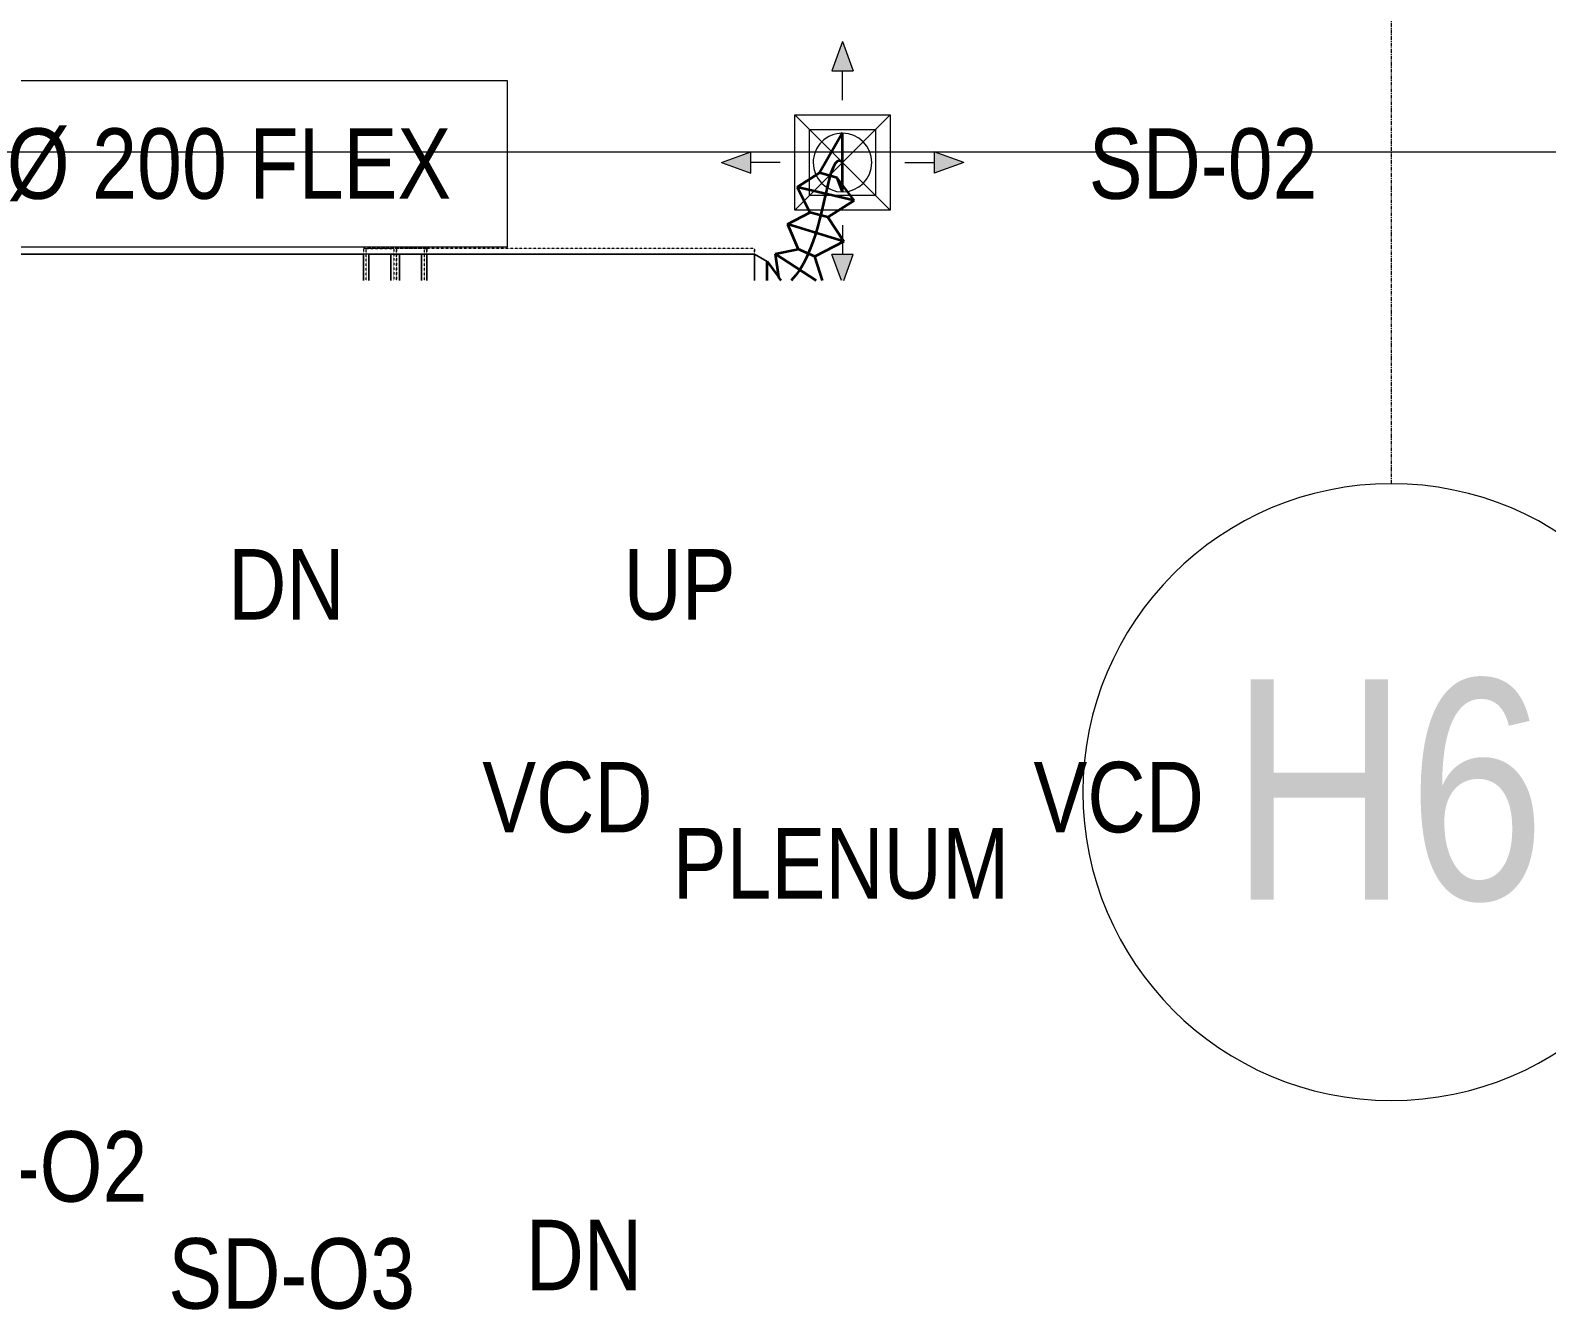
# Model space of a CAD drawing. Header units: inches. Extents: x -83664 to 20107, y -47222 to 19398.
# Drawn here: x -32606 to -27444, y -46916 to -42560 of the extents above; entities that cross this region are included whole.
import ezdxf

# ---------------------------------------------------------------- set-up
doc = ezdxf.new("R2010")
doc.units = ezdxf.units.IN
doc.header["$MEASUREMENT"] = 0
for name, pattern in [('AE7-LP-CENTER', [5.45, 3, -0.6, 1.25, -0.6]), ('Center', [29.999999, 12, -6, 6, -6]), ('Grid Line', [22.225, 12.7, -3.175, 3.175, -3.175]), ('Hidden 0_50', [1.0584, 0.5292, -0.5292])]:
    doc.linetypes.add(name, pattern=pattern)
for name, color, linetype, lineweight, true_color in [('A-ANNO-MATC', 1, 'AE7-LP-CENTER', 9, 0xff0000), ('M-HVAC-DUCT', 7, 'Continuous', 9, 0xffe97f), ('M-HVAC-DUCT-PATT', 7, 'Continuous', 35, 0x007f00)]:
    doc.layers.add(name, color=color, linetype=linetype, lineweight=lineweight, true_color=true_color)
for name, color, linetype, lineweight in [('A-DETL-GENF', 7, 'Continuous', 9), ('G-ANNO-TEXT', 7, 'Continuous', 9), ('M-HVAC-CDFF', 7, 'Continuous', 9), ('M-HVAC-DUCT-CNTR', 7, 'Center', 9), ('S-GRID', 7, 'Continuous', 9), ('S-GRID-IDEN', 7, 'Continuous', 9)]:
    doc.layers.add(name, color=color, linetype=linetype, lineweight=lineweight)
doc.styles.add('Arial Narrow_21', font='ARIALN.TTF', dxfattribs={"height": 240})
doc.styles.add('Arial_10', font='arial.ttf', dxfattribs={"width": 0.8, "height": 750})

# ---------------------------------------------------------------- blocks, each defined once
blk = doc.blocks.new('GCE-AT-Supply Air Rectangular Diffuser - 225x225-V48-FIRST FLOOR AC CONDITIONING LAYOUT - PART A')
at = {"layer": 'A-DETL-GENF', "true_color": 0xff7f00}
for points in [[(36.4, 312.5), (0, 412.5), (-36.4, 312.5)], [(-312.5, -36.4), (-312.5, 36.4), (-412.5, 0)], [(312.5, -36.4), (412.5, 0), (312.5, 36.4)], [(3.9, -401.8), (36.4, -312.5), (-36.4, -312.5), (-3.9, -401.8)]]:
    blk.add_hatch(color=30, dxfattribs=at).paths.add_polyline_path(points)
at = {"layer": 'A-DETL-GENF', "color": 30, "true_color": 0xff7f00}
for p, q in [((0, 412.5), (-36.4, 312.5)), ((0, 412.5), (36.4, 312.5)), ((-36.4, 312.5), (36.4, 312.5)), ((0, 212.5), (0, 312.5)), ((-162.5, -162.5), (162.5, 162.5)), ((-162.5, 162.5), (162.5, -162.5)), ((-162.5, -162.5), (-162.5, 162.5)), ((-162.5, 162.5), (162.5, 162.5)), ((162.5, 162.5), (162.5, -162.5)), ((-412.5, 0), (-312.5, 36.4)), ((-312.5, -36.4), (-312.5, 36.4)), ((212.5, 0), (312.5, 0)), ((312.5, 36.4), (312.5, -36.4)), ((412.5, 0), (312.5, 36.4)), ((-412.5, 0), (-312.5, -36.4)), ((-212.5, 0), (-312.5, 0)), ((412.5, 0), (312.5, -36.4)), ((162.5, -162.5), (-162.5, -162.5)), ((0, -212.5), (0, -312.5)), ((36.4, -312.5), (-36.4, -312.5)), ((-3.9, -401.8), (-36.4, -312.5)), ((3.9, -401.8), (36.4, -312.5))]:
    blk.add_line(p, q, dxfattribs=at)
blk = doc.blocks.new('M_Rectangular to Round Transition - Angle - 45 Degree-7598641-FIRST FLOOR AC CONDITIONING LAYOUT - PART A')
at = {"layer": 'M-HVAC-DUCT', "color": 30, "true_color": 0xff7f00}
for p, q in [((98623.4, 55249.6), (98623.4, 55474.6)), ((98623.4, 55474.6), (98848.4, 55474.6)), ((98848.4, 55474.6), (98848.4, 55249.6)), ((98848.4, 55249.6), (98623.4, 55249.6))]:
    blk.add_line(p, q, dxfattribs=at)
for start, end in [(90, 180), (0, 90), (180, 270), (270, 0)]:
    blk.add_arc((98735.9, 55362.1), 100, start, end, dxfattribs=at)
blk = doc.blocks.new('M_Rec Elbow - Radius - 0_75W-9427984-FIRST FLOOR AC CONDITIONING LAYOUT - PART A')
at = {"layer": 'M-HVAC-DUCT', "color": 30, "true_color": 0xff7f00}
for p, q in [((119985, 54960.2), (119985, 55049.9)), ((119985, 55049.9), (119985, 54960.2)), ((120003.7, 55049.9), (119985, 55049.9)), ((120078.7, 55049.9), (119985, 55049.9)), ((120078.7, 55049.9), (120003.7, 55049.9)), ((120003.7, 55049.9), (120003.7, 54960.2)), ((120078.7, 54960.2), (120078.7, 55049.9))]:
    blk.add_line(p, q, dxfattribs=at)
blk = doc.blocks.new('M_Rec Elbow - Radius - 0_75W-V228-FIRST FLOOR AC CONDITIONING LAYOUT - PART A')
at = {"layer": 'M-HVAC-DUCT', "color": 30, "true_color": 0xff7f00}
for p, q in [((120107.4, 54960.2), (120107.4, 55049.9)), ((120107.4, 55049.9), (120182.4, 55049.9)), ((120107.4, 55049.9), (120201.2, 55049.9)), ((120182.4, 55049.9), (120182.4, 54960.2)), ((120201.2, 55049.9), (120182.4, 55049.9)), ((120201.2, 55049.9), (120201.2, 54960.2)), ((120201.2, 54960.2), (120201.2, 55049.9))]:
    blk.add_line(p, q, dxfattribs=at)
blk = doc.blocks.new('M_Rec to Rnd Transition - Angle - 60 Degree-7692178-FIRST FLOOR AC CONDITIONING LAYOUT - PART A')
at = {"layer": 'M-HVAC-DUCT', "color": 30, "true_color": 0xff7f00}
for p, q in [((0, 125), (43.3, 100)), ((43.3, 100), (0, 125)), ((0, 125), (0, 35.4)), ((0, 35.4), (0, 125)), ((43.3, 35.6), (43.3, 100)), ((43.3, 35.6), (43.3, 100))]:
    blk.add_line(p, q, dxfattribs=at)
blk = doc.blocks.new('TEMW-SMBZ-HO-BM-HVAC-00002_rvt-1-FIRST FLOOR AC CONDITIONING LAYOUT - PART A')
at = {"layer": 'M-HVAC-DUCT', "color": 30, "true_color": 0xff7f00}
for p, q in [((117240.1, 55049.9), (119985, 55049.9)), ((119985, 55049.9), (117240.1, 55049.9)), ((119985, 55049.9), (119985, 54960.2)), ((119985, 54960.2), (119985, 55049.9)), ((120003.7, 54960.2), (120003.7, 55049.9)), ((120003.7, 55049.9), (120078.7, 55049.9)), ((120107.4, 55049.9), (120003.7, 55049.9)), ((120078.7, 55049.9), (120078.7, 54960.2)), ((120078.7, 55049.9), (120182.4, 55049.9)), ((120182.4, 55049.9), (120107.4, 55049.9)), ((120107.4, 55049.9), (120107.4, 54960.2)), ((120182.4, 54960.2), (120182.4, 55049.9)), ((120201.2, 55049.9), (120201.2, 54960.2)), ((120201.2, 54960.2), (120201.2, 55049.9)), ((120201.2, 55049.9), (121316.4, 55049.9)), ((121316.4, 55049.9), (120201.2, 55049.9)), ((121316.4, 55049.9), (121316.4, 54960.2)), ((121316.4, 54960.2), (121316.4, 55049.9))]:
    blk.add_line(p, q, dxfattribs=at)
at = {"layer": 'M-HVAC-DUCT', "color": 30, "linetype": 'Hidden 0_50', "true_color": 0xff7f00}
for p, q in [((120088.7, 55069.9), (119985, 55069.9)), ((119985, 55069.9), (119993.7, 55069.9)), ((119985, 55069.9), (119985, 54960.2)), ((119985, 55069.9), (119985, 54960.2)), ((119993.7, 54960.2), (119993.7, 55069.9)), ((119993.7, 55069.9), (120088.7, 55069.9)), ((120097.4, 55069.9), (119993.7, 55069.9)), ((119993.7, 55069.9), (120088.7, 55069.9)), ((119993.7, 54960.2), (119993.7, 55069.9)), ((120088.7, 55069.9), (120088.7, 54960.2)), ((120192.4, 55069.9), (120088.7, 55069.9)), ((120088.7, 55069.9), (120088.7, 54960.2)), ((120192.4, 55069.9), (120097.4, 55069.9)), ((120097.4, 55069.9), (120097.4, 54960.2)), ((120192.4, 55069.9), (120097.4, 55069.9)), ((120201.2, 55069.9), (120097.4, 55069.9)), ((120097.4, 54960.2), (120097.4, 55069.9)), ((120192.4, 54960.2), (120192.4, 55069.9)), ((120192.4, 55069.9), (120201.2, 55069.9)), ((120192.4, 54960.2), (120192.4, 55069.9)), ((120201.2, 54960.2), (120201.2, 55069.9)), ((120201.2, 55069.9), (120201.2, 54960.2)), ((121316.4, 55069.9), (120201.2, 55069.9)), ((121316.4, 55069.9), (120201.2, 55069.9)), ((120201.2, 55069.9), (120201.2, 54960.2)), ((120201.2, 54960.2), (120201.2, 55069.9)), ((121316.4, 54960.2), (121316.4, 55069.9)), ((121316.4, 55069.9), (121316.4, 54960.2))]:
    blk.add_line(p, q, dxfattribs=at)
at = {"layer": 'M-HVAC-DUCT-CNTR', "color": 30, "linetype": 'Continuous', "lineweight": 35, "true_color": 0xff7f00}
blk.add_open_spline([(121616, 55362), (121616, 55362), (121573.5, 55422.7), (121526, 55043.3), (121440.9, 54960.2)], degree=3, knots=[0, 0, 0, 0, 0.994637, 2.181984, 2.181984, 2.181984, 2.181984], dxfattribs=at)
at = {"layer": 'M-HVAC-DUCT-PATT', "color": 30, "true_color": 0xff7f00}
for p, q in [((121615.4, 55462.8), (121537.4, 55326.9)), ((121615.4, 55262.8), (121615.4, 55462.8)), ((121615.4, 55262.8), (121615.4, 55462.8)), ((121461, 55278.2), (121537.4, 55326.9)), ((121597.4, 55309.7), (121537.4, 55326.9)), ((121656, 55233.5), (121597.4, 55309.7)), ((121615.4, 55262.8), (121597.4, 55309.7)), ((121461, 55278.2), (121504.9, 55192)), ((121656, 55233.5), (121461, 55278.2)), ((121656, 55233.5), (121461, 55278.2)), ((121429, 55151.9), (121504.9, 55192)), ((121565.5, 55176.7), (121504.9, 55192)), ((121656, 55233.5), (121565.5, 55176.7)), ((121429, 55151.9), (121464.7, 55066.9)), ((121620.2, 55093.3), (121429, 55151.9)), ((121620.2, 55093.3), (121429, 55151.9)), ((121620.2, 55093.3), (121565.5, 55176.7)), ((121620.2, 55093.3), (121522.1, 55042.2)), ((121386.2, 55051.1), (121464.7, 55066.9)), ((121386.2, 55051.1), (121397.6, 54973.5)), ((121526.4, 54960.2), (121386.2, 55051.1)), ((121526.4, 54960.2), (121386.2, 55051.1)), ((121522.1, 55042.2), (121464.7, 55066.9)), ((121548.3, 54960.2), (121522.1, 55042.2)), ((121359.7, 54960.2), (121359.7, 55024.9)), ((121359.7, 55024.9), (121397.6, 54973.5)), ((121406.7, 54960.2), (121397.6, 54973.5))]:
    blk.add_line(p, q, dxfattribs=at)
at = {"layer": 'M-HVAC-CDFF', "color": 6, "linetype": 'Hidden 0_50', "lineweight": 9, "true_color": 0xff00ff}
blk.add_blockref('GCE-AT-Supply Air Rectangular Diffuser - 225x225-V48-FIRST FLOOR AC CONDITIONING LAYOUT - PART A', (121616, 55362), dxfattribs=at)
at = {"layer": 'M-HVAC-DUCT', "color": 6, "linetype": 'Hidden 0_50', "lineweight": 9, "true_color": 0xff00ff, "rotation": 180}
blk.add_blockref('M_Rectangular to Round Transition - Angle - 45 Degree-7598641-FIRST FLOOR AC CONDITIONING LAYOUT - PART A', (220351.9, 110724.2), dxfattribs=at)
at = {"layer": 'M-HVAC-DUCT', "color": 6, "linetype": 'Hidden 0_50', "lineweight": 9, "true_color": 0xff00ff}
for name, p in [('M_Rec Elbow - Radius - 0_75W-9427984-FIRST FLOOR AC CONDITIONING LAYOUT - PART A', (0, 0)), ('M_Rec Elbow - Radius - 0_75W-V228-FIRST FLOOR AC CONDITIONING LAYOUT - PART A', (0, 0)), ('M_Rec to Rnd Transition - Angle - 60 Degree-7692178-FIRST FLOOR AC CONDITIONING LAYOUT - PART A', (121316.4, 54924.9))]:
    blk.add_blockref(name, p, dxfattribs=at)
blk = doc.blocks.new('TEMW-SMBZ-HO-BM-HVAC-00002_rvt-2-FIRST FLOOR AC CONDITIONING LAYOUT - PART A')
at = {"layer": 'M-HVAC-DUCT', "color": 30, "true_color": 0xff7f00}
for p, q in [((117240.1, 55049.9), (119985, 55049.9)), ((119985, 55049.9), (117240.1, 55049.9)), ((119985, 55049.9), (119985, 54960.2)), ((119985, 54960.2), (119985, 55049.9)), ((120003.7, 54960.2), (120003.7, 55049.9)), ((120003.7, 55049.9), (120078.7, 55049.9)), ((120107.4, 55049.9), (120003.7, 55049.9)), ((120078.7, 55049.9), (120078.7, 54960.2)), ((120078.7, 55049.9), (120182.4, 55049.9)), ((120182.4, 55049.9), (120107.4, 55049.9)), ((120107.4, 55049.9), (120107.4, 54960.2)), ((120182.4, 54960.2), (120182.4, 55049.9)), ((120201.2, 55049.9), (120201.2, 54960.2)), ((120201.2, 54960.2), (120201.2, 55049.9)), ((120201.2, 55049.9), (121316.4, 55049.9)), ((121316.4, 55049.9), (120201.2, 55049.9)), ((121316.4, 55049.9), (121316.4, 54960.2)), ((121316.4, 54960.2), (121316.4, 55049.9))]:
    blk.add_line(p, q, dxfattribs=at)
at = {"layer": 'M-HVAC-DUCT', "color": 30, "linetype": 'Hidden 0_50', "true_color": 0xff7f00}
for p, q in [((120088.7, 55069.9), (119985, 55069.9)), ((119985, 55069.9), (119993.7, 55069.9)), ((119985, 55069.9), (119985, 54960.2)), ((119985, 55069.9), (119985, 54960.2)), ((119993.7, 54960.2), (119993.7, 55069.9)), ((119993.7, 55069.9), (120088.7, 55069.9)), ((120097.4, 55069.9), (119993.7, 55069.9)), ((119993.7, 55069.9), (120088.7, 55069.9)), ((119993.7, 54960.2), (119993.7, 55069.9)), ((120088.7, 55069.9), (120088.7, 54960.2)), ((120192.4, 55069.9), (120088.7, 55069.9)), ((120088.7, 55069.9), (120088.7, 54960.2)), ((120192.4, 55069.9), (120097.4, 55069.9)), ((120097.4, 55069.9), (120097.4, 54960.2)), ((120192.4, 55069.9), (120097.4, 55069.9)), ((120201.2, 55069.9), (120097.4, 55069.9)), ((120097.4, 54960.2), (120097.4, 55069.9)), ((120192.4, 54960.2), (120192.4, 55069.9)), ((120192.4, 55069.9), (120201.2, 55069.9)), ((120192.4, 54960.2), (120192.4, 55069.9)), ((120201.2, 54960.2), (120201.2, 55069.9)), ((120201.2, 55069.9), (120201.2, 54960.2)), ((121316.4, 55069.9), (120201.2, 55069.9)), ((121316.4, 55069.9), (120201.2, 55069.9)), ((120201.2, 55069.9), (120201.2, 54960.2)), ((120201.2, 54960.2), (120201.2, 55069.9)), ((121316.4, 54960.2), (121316.4, 55069.9)), ((121316.4, 55069.9), (121316.4, 54960.2))]:
    blk.add_line(p, q, dxfattribs=at)
at = {"layer": 'M-HVAC-DUCT-CNTR', "color": 30, "linetype": 'Continuous', "lineweight": 35, "true_color": 0xff7f00}
blk.add_open_spline([(121616, 55362), (121616, 55362), (121573.5, 55422.7), (121526, 55043.3), (121440.9, 54960.2)], degree=3, knots=[0, 0, 0, 0, 0.994637, 2.181984, 2.181984, 2.181984, 2.181984], dxfattribs=at)
at = {"layer": 'M-HVAC-DUCT-PATT', "color": 30, "true_color": 0xff7f00}
for p, q in [((121615.4, 55462.8), (121537.4, 55326.9)), ((121615.4, 55262.8), (121615.4, 55462.8)), ((121615.4, 55262.8), (121615.4, 55462.8)), ((121461, 55278.2), (121537.4, 55326.9)), ((121597.4, 55309.7), (121537.4, 55326.9)), ((121656, 55233.5), (121597.4, 55309.7)), ((121615.4, 55262.8), (121597.4, 55309.7)), ((121461, 55278.2), (121504.9, 55192)), ((121656, 55233.5), (121461, 55278.2)), ((121656, 55233.5), (121461, 55278.2)), ((121429, 55151.9), (121504.9, 55192)), ((121565.5, 55176.7), (121504.9, 55192)), ((121656, 55233.5), (121565.5, 55176.7)), ((121429, 55151.9), (121464.7, 55066.9)), ((121620.2, 55093.3), (121429, 55151.9)), ((121620.2, 55093.3), (121429, 55151.9)), ((121620.2, 55093.3), (121565.5, 55176.7)), ((121620.2, 55093.3), (121522.1, 55042.2)), ((121386.2, 55051.1), (121464.7, 55066.9)), ((121386.2, 55051.1), (121397.6, 54973.5)), ((121526.4, 54960.2), (121386.2, 55051.1)), ((121526.4, 54960.2), (121386.2, 55051.1)), ((121522.1, 55042.2), (121464.7, 55066.9)), ((121548.3, 54960.2), (121522.1, 55042.2)), ((121359.7, 54960.2), (121359.7, 55024.9)), ((121359.7, 55024.9), (121397.6, 54973.5)), ((121406.7, 54960.2), (121397.6, 54973.5))]:
    blk.add_line(p, q, dxfattribs=at)
at = {"layer": 'M-HVAC-CDFF', "color": 6, "linetype": 'Hidden 0_50', "lineweight": 9, "true_color": 0xff00ff}
blk.add_blockref('GCE-AT-Supply Air Rectangular Diffuser - 225x225-V48-FIRST FLOOR AC CONDITIONING LAYOUT - PART A', (121616, 55362), dxfattribs=at)
at = {"layer": 'M-HVAC-DUCT', "color": 6, "linetype": 'Hidden 0_50', "lineweight": 9, "true_color": 0xff00ff, "rotation": 180}
blk.add_blockref('M_Rectangular to Round Transition - Angle - 45 Degree-7598641-FIRST FLOOR AC CONDITIONING LAYOUT - PART A', (220351.9, 110724.2), dxfattribs=at)
at = {"layer": 'M-HVAC-DUCT', "color": 6, "linetype": 'Hidden 0_50', "lineweight": 9, "true_color": 0xff00ff}
for name, p in [('M_Rec Elbow - Radius - 0_75W-9427984-FIRST FLOOR AC CONDITIONING LAYOUT - PART A', (0, 0)), ('M_Rec Elbow - Radius - 0_75W-V228-FIRST FLOOR AC CONDITIONING LAYOUT - PART A', (0, 0)), ('M_Rec to Rnd Transition - Angle - 60 Degree-7692178-FIRST FLOOR AC CONDITIONING LAYOUT - PART A', (121316.4, 54924.9))]:
    blk.add_blockref(name, p, dxfattribs=at)
blk = doc.blocks.new('Grid - Grid Head-AE7-24584-FIRST FLOOR AC CONDITIONING LAYOUT - PART A')
at = {"layer": 'S-GRID-IDEN', "color": 9, "true_color": 0xbbbbbb}
for start, end in [(360, 180), (180, 360)]:
    blk.add_arc((0, 0), 7, start, end, dxfattribs=at)

msp = doc.modelspace()

# ---------------------------------------------------------------- linework, layer by layer
at = {"layer": 'A-ANNO-MATC'}
msp.add_line((-79564.5, -42973.2), (20076.9, -42973.2), dxfattribs=at)
at = {"layer": 'G-ANNO-TEXT', "flags": 128}
msp.add_lwpolyline([(-32760.9, -42731.1), (-30982.6, -42731.1), (-30982.6, -43298.1), (-32760.9, -43298.1)], close=True, dxfattribs=at)
at = {"layer": 'S-GRID', "color": 254, "linetype": 'Grid Line', "true_color": 0xdcdcdc}
msp.add_line((-27972.3, -44103.7), (-27972.3, 15149.1), dxfattribs=at)

# ---------------------------------------------------------------- block references
at = {"lineweight": 5}
for name in ['TEMW-SMBZ-HO-BM-HVAC-00002_rvt-1-FIRST FLOOR AC CONDITIONING LAYOUT - PART A', 'TEMW-SMBZ-HO-BM-HVAC-00002_rvt-2-FIRST FLOOR AC CONDITIONING LAYOUT - PART A']:
    msp.add_blockref(name, (-151456.7, -98372.2), dxfattribs=at)
at = {"layer": 'S-GRID-IDEN', "color": 9, "true_color": 0xbbbbbb, "xscale": 149.9999999999999, "yscale": 149.9999999999999, "zscale": 149.9999999999999}
msp.add_blockref('Grid - Grid Head-AE7-24584-FIRST FLOOR AC CONDITIONING LAYOUT - PART A', (-27972.3, -45153.7), dxfattribs=at)

# ---------------------------------------------------------------- texts
at = {"layer": 'G-ANNO-TEXT', "char_height": 240, "attachment_point": 1, "style": 'Arial Narrow_21'}
for s, insert, width in [('Ø 200 FLEX', (-32685.9, -42893.5), 1899.999), ('SD-02', (-29002.6, -42893.5), 986.076), ('DN', (-31932.4, -44326.2), 505.063), ('UP', (-30586.3, -44326.2), 481.012), ('VCD', (-31067.3, -45050.7), 733.544), ('VCD', (-29190.7, -45050.7), 733.544), ('PLENUM', (-30418.8, -45276.2), 1443.037), ('RD-O2', (-33062.5, -46308.3), 1082.278), ('DN', (-30919.8, -46609.9), 505.063), ('SD-O3', (-32136, -46672.7), 1058.227)]:
    msp.add_mtext(s, dxfattribs=dict(at, insert=insert, width=width))
at = {"layer": 'S-GRID-IDEN', "color": 9, "true_color": 0xbbbbbb, "insert": (-28520.3, -44769.8), "char_height": 750, "width": 1317.974, "attachment_point": 1, "style": 'Arial_10'}
msp.add_mtext('H6', dxfattribs=at)

doc.saveas('drawing.dxf')
